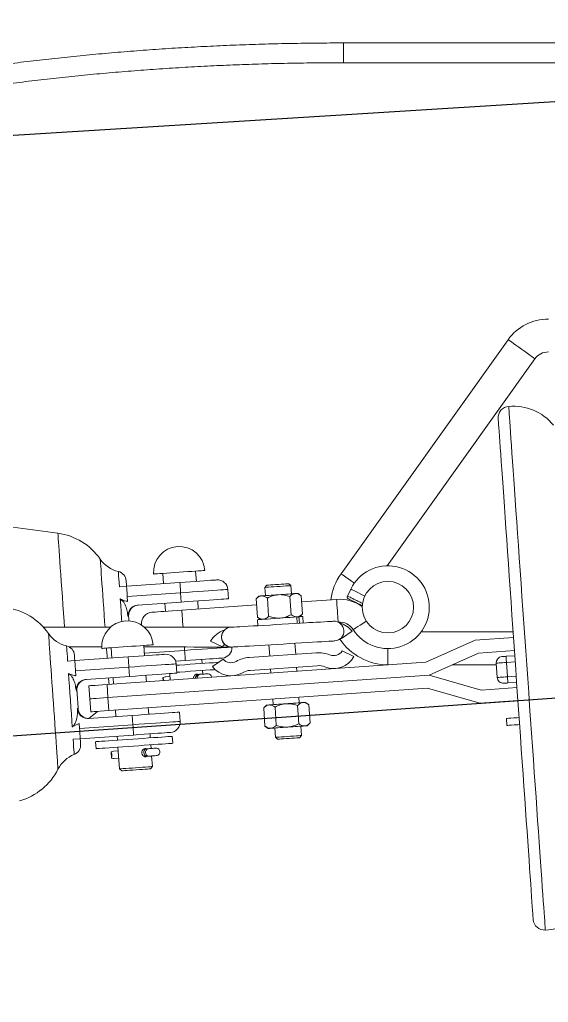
# Model space of a CAD drawing. Header units: millimetres. Extents: x 1587714 to 3094800, y -694377 to -413614.
# Drawn here: x 2255640.7 to 2255897.7, y -549895.6 to -549418.2 of the extents above; entities that cross this region are included whole.
import ezdxf

# ---------------------------------------------------------------- set-up
doc = ezdxf.new("R2010")
doc.units = ezdxf.units.MM

# ---------------------------------------------------------------- blocks, each defined once
blk = doc.blocks.new('poste RT1 vista lateral')
at = {"color": 7, "linetype": 'Continuous', "lineweight": 15}
for p, q in [((-22.8425, 9316.1175), (-589.5098, 9316.1175)), ((-589.5098, 9306.5169), (-42.9239, 9306.5169)), ((-509.5249, 9171.9563), (-590.779, 9058.2821)), ((-568.3856, 9062.0959), (-496.5083, 9162.6523)), ((-728.4182, 9077.9192), (-755.2312, 9081.5356)), ((-677.43, 9058.4309), (-677.0812, 9053.4432)), ((-661.1202, 9054.5599), (-661.469, 9059.5477)), ((-695.0374, 9052.1882), (-698.5201, 9051.944)), ((-695.0374, 9052.1882), (-669.1007, 9054.0011)), ((-626.8716, 9052.6707), (-627.7994, 9051.6036)), ((-627.7994, 9051.6036), (-627.5204, 9047.6134)), ((-615.1303, 9052.4895), (-616.1976, 9053.4174)), ((-614.8513, 9048.4993), (-615.1303, 9052.4895)), ((-668.7519, 9049.0134), (-694.6886, 9047.2004)), ((-694.6886, 9047.2004), (-694.5234, 9044.8391)), ((-668.7519, 9049.0134), (-668.4363, 9044.4996)), ((-645.4923, 9046.1047), (-645.8079, 9050.6184)), ((-630.6876, 9047.3912), (-632.069, 9046.0217)), ((-614.9948, 9038.3551), (-615.6114, 9047.1728)), ((-610.1255, 9047.5562), (-611.684, 9048.7206)), ((-609.5089, 9038.7385), (-610.1255, 9047.5562)), ((-586.0679, 9050.8072), (-587.7111, 9047.436)), ((-689.5397, 9043.0243), (-668.4363, 9044.4996)), ((-676.4168, 9043.9417), (-676.1413, 9040.0012)), ((-631.8645, 9043.0977), (-668.1607, 9040.56)), ((-660.1802, 9041.1179), (-660.4558, 9045.0585)), ((-631.4524, 9037.204), (-632.069, 9046.0217)), ((-625.9665, 9037.5874), (-626.5831, 9046.4051)), ((-592.9444, 9045.8195), (-609.921, 9044.6322)), ((-694.0241, 9037.699), (-694.299, 9037.3738)), ((-612.3157, 9037.2689), (-611.2447, 9037.3442)), ((-612.3157, 9037.2689), (-612.0963, 9034.1313)), ((-611.2447, 9037.3442), (-611.0244, 9034.1942)), ((-610.8903, 9037.369), (-609.5089, 9038.7385)), ((-609.1611, 9034.3068), (-609.3826, 9037.4749)), ((-631.4524, 9037.204), (-629.8938, 9036.0405)), ((-631.4015, 9035.9347), (-631.1966, 9033.005)), ((-604.3304, 9034.5891), (-604.3342, 9034.6444)), ((-590.6246, 9026.7422), (-585.385, 9030.2756)), ((-507.1288, 9030), (-551.8752, 9030)), ((-686.2773, 9018.4233), (-686.6261, 9023.412)), ((-654.1637, 9025.4662), (-648.4833, 9022.6958)), ((-625.8485, 9023.7038), (-625.4699, 9018.2908)), ((-612.8008, 9019.1767), (-613.1697, 9024.4515)), ((-590.8086, 9026.9434), (-590.6246, 9026.7422)), ((-525.5326, 9025.9802), (-549.5718, 9015.2771)), ((-506.9387, 9027.281), (-525.5326, 9025.9802)), ((-702.5871, 9022.2952), (-702.2384, 9017.3075)), ((-643.8513, 9022.6367), (-643.8517, 9022.6424)), ((-602.8929, 9019.8691), (-635.3779, 9017.5974)), ((-584.5256, 9017.9856), (-590.206, 9020.756)), ((-548.012, 9009.021), (-523.9727, 9019.7241)), ((-523.9727, 9019.7241), (-506.4958, 9020.9458)), ((-510.5805, 9018.1544), (-506.3214, 9018.4519)), ((-720.1945, 9016.0525), (-723.6772, 9015.8083)), ((-720.1945, 9016.0525), (-694.2578, 9017.8654)), ((-549.5718, 9015.2771), (-704.5353, 9004.4415)), ((-666.4465, 9016.0449), (-671.2086, 9015.712)), ((-670.6495, 9009.969), (-670.9651, 9014.4827)), ((-658.3299, 9014.6573), (-658.466, 9016.6028)), ((-648.0647, 9016.7105), (-653.3043, 9013.1762)), ((-634.9385, 9011.3127), (-602.4534, 9013.5844)), ((-568, 9014.0002), (-567.8416, 9014.0002)), ((-536.8292, 9014.0002), (-515.3022, 9014.0002)), ((-515.3591, 9014.8127), (-514.8708, 9007.8299)), ((-510.3713, 9015.1618), (-509.883, 9008.1789)), ((-693.909, 9012.8777), (-719.8457, 9011.0638)), ((-719.8457, 9011.0638), (-719.6806, 9008.7035)), ((-704.0935, 8998.1072), (-548.012, 9009.021)), ((-704.0924, 8998.1072), (-548.012, 9009.021)), ((-693.909, 9012.8777), (-693.5934, 9008.364)), ((-685.3932, 9005.7805), (-685.6129, 9008.9219)), ((-674.0246, 9009.7325), (-673.8049, 9006.5901)), ((-660.4084, 9009.3195), (-661.5347, 9009.2404)), ((-660.4084, 9009.3195), (-660.4532, 9009.31)), ((-659.9407, 9009.352), (-660.4084, 9009.3195)), ((-657.9686, 9009.4903), (-658.0925, 9011.2612)), ((-625.0305, 9012.006), (-624.8909, 9010.011)), ((-612.2219, 9010.8969), (-612.3614, 9012.892)), ((-548.012, 9009.021), (-522.7171, 9001.7684)), ((-714.6969, 9006.8886), (-693.5934, 9008.364)), ((-704.0924, 8998.1072), (-704.5353, 9004.4415)), ((-701.574, 9007.8061), (-701.3542, 9004.6637)), ((-677.3584, 9007.7965), (-677.2572, 9006.3488)), ((-673.9296, 9008.3735), (-676.16, 9008.2181)), ((-505.4145, 9005.4839), (-509.6737, 9005.1863)), ((-719.1814, 9001.5624), (-719.4562, 9001.2381)), ((-713.325, 9003.8264), (-712.8821, 8997.4921)), ((-548.6859, 9002.6085), (-703.6505, 8991.7719)), ((-523.3911, 8995.3549), (-548.6859, 9002.6085)), ((-522.7171, 9001.7684), (-505.2401, 9002.99)), ((-712.8821, 8997.4921), (-712.4391, 8991.1578)), ((-703.6505, 8991.7719), (-704.0935, 8998.1072)), ((-626.9842, 8994.4308), (-628.3656, 8993.0604)), ((-624.005, 8997.3414), (-623.817, 8994.652)), ((-611.1479, 8995.538), (-611.336, 8998.2274)), ((-606.4221, 8994.5948), (-607.9806, 8995.7592)), ((-606.4221, 8994.5948), (-605.8055, 8985.7771)), ((-504.7972, 8996.6557), (-523.3911, 8995.3549)), ((-700.4683, 8991.9951), (-700.2486, 8988.8527)), ((-684.2875, 8989.9685), (-684.5073, 8993.1109)), ((-669.0085, 8986.501), (-669.3241, 8991.0147)), ((-628.3656, 8993.0604), (-627.749, 8984.2427)), ((-622.8797, 8993.4447), (-622.2631, 8984.627)), ((-611.908, 8994.2114), (-611.2913, 8985.3938)), ((-717.8891, 8983.083), (-718.0542, 8985.4443)), ((-717.8891, 8983.083), (-691.9525, 8984.8969)), ((-713.3716, 8987.9353), (-692.2681, 8989.4106)), ((-691.9525, 8984.8969), (-692.2681, 8989.4106)), ((-607.1868, 8984.4077), (-605.8055, 8985.7771)), ((-510.3791, 8987.9448), (-510.1417, 8984.5498)), ((-683.4871, 8978.5216), (-683.6231, 8980.4671)), ((-627.749, 8984.2427), (-626.1904, 8983.0792)), ((-623.0231, 8983.3004), (-622.7072, 8978.781)), ((-610.0381, 8979.6669), (-610.3541, 8984.1864)), ((-721.023, 8977.8521), (-717.5403, 8978.0953)), ((-691.6037, 8979.9092), (-717.5403, 8978.0953)), ((-710.0784, 8976.6619), (-709.8411, 8973.2668)), ((-699.5842, 8979.3513), (-699.4481, 8977.4048)), ((-672.6193, 8975.8694), (-672.8567, 8979.2645)), ((-622.7072, 8978.781), (-621.6398, 8977.8531)), ((-610.9659, 8978.5998), (-610.0381, 8979.6669)), ((-702.5155, 8971.6609), (-702.3086, 8968.7006)), ((-699.0868, 8972.2378), (-701.3172, 8972.0824)), ((-699.2107, 8974.0098), (-698.4715, 8963.4392)), ((-685.5655, 8973.1839), (-686.6919, 8973.1047)), ((-685.5655, 8973.1839), (-685.6103, 8973.1743)), ((-685.0978, 8973.2163), (-685.5655, 8973.1839)), ((-683.1258, 8973.3546), (-683.2496, 8975.1256)), ((-701.0632, 8968.4508), (-698.8328, 8968.6062)), ((-686.4407, 8969.4731), (-685.3115, 8969.5513)), ((-685.3572, 8969.5542), (-685.3115, 8969.5513)), ((-685.3115, 8969.5513), (-684.8438, 8969.5847)), ((-682.5105, 8964.555), (-682.8718, 8969.722)), ((-698.4715, 8963.4392), (-697.4042, 8962.5113)), ((-683.4383, 8963.4879), (-682.5105, 8964.555))]:
    blk.add_line(p, q, dxfattribs=at)
at = {"color": 8, "linetype": 'Continuous', "lineweight": 15}
for p, q in [((-589.5098, 9306.5169), (-589.5098, 9316.1175)), ((-686.3641, 9019.664), (-666.7953, 9021.0326)), ((-666.7953, 9021.0326), (-666.9096, 9022.6681)), ((-568, 9021.9996), (-568, 9014.0002)), ((-506.1121, 9015.4593), (-510.3713, 9015.1618)), ((-660.4532, 9009.31), (-661.5444, 9009.2337)), ((-673.9292, 9008.3678), (-676.2485, 9008.2057)), ((-509.883, 9008.1789), (-505.6238, 9008.4765)), ((-699.0864, 8972.2321), (-701.4057, 8972.07)), ((-685.6103, 8973.1743), (-686.7016, 8973.098)), ((-698.8332, 8968.612), (-701.1525, 8968.4498)), ((-685.3572, 8969.5542), (-686.4538, 8969.4779))]:
    blk.add_line(p, q, dxfattribs=at)
at = {"color": 8, "linetype": 'Continuous', "lineweight": 15, "flags": 128}
for points in [[(-503.0166, 9167.3043), (-504.4157, 9168.3047), (-505.7493, 9169.2574), (-506.9552, 9170.1195), (-507.9769, 9170.85), (-508.7667, 9171.4146), (-509.2876, 9171.7865), (-509.5153, 9171.9496), (-509.5249, 9171.9563)], [(-496.5083, 9162.6523), (-496.5178, 9162.6589), (-496.7455, 9162.822), (-497.2664, 9163.1939), (-498.0562, 9163.7585), (-499.0779, 9164.489), (-500.2838, 9165.3512), (-501.6175, 9166.3039), (-503.0166, 9167.3043)], [(-728.4182, 9077.9192), (-728.4056, 9077.74), (-728.3683, 9077.2059), (-728.3063, 9076.3209), (-728.2203, 9075.0897), (-728.1108, 9073.5238), (-727.9786, 9071.6345), (-727.825, 9069.4354), (-727.6507, 9066.9444), (-727.4575, 9064.1797), (-727.2465, 9061.1632), (-727.0194, 9057.9169), (-726.7781, 9054.4655), (-726.5243, 9050.8358), (-726.2599, 9047.0545), (-725.987, 9043.1521), (-725.7076, 9039.1572), (-725.424, 9035.1002), (-725.2312, 9032.3451)], [(-707.823, 9065.3508), (-707.8199, 9065.3069), (-707.7955, 9064.9579), (-707.747, 9064.2636), (-707.6748, 9063.2317), (-707.5797, 9061.8727), (-707.4628, 9060.2009), (-707.3253, 9058.2345), (-707.1686, 9055.9933), (-706.9945, 9053.5023), (-706.8046, 9050.7872), (-706.6011, 9047.8776), (-706.3861, 9044.8039), (-706.162, 9041.5976), (-705.931, 9038.2941), (-705.6956, 9034.9286), (-705.5132, 9032.3184)], [(-698.5201, 9051.944), (-698.6619, 9053.9725), (-698.7833, 9055.7082), (-698.8825, 9057.1263), (-698.958, 9058.2078), (-699.0091, 9058.9373), (-699.0347, 9059.3045), (-699.038, 9059.3512)], [(-584.2707, 9053.6301), (-585.6698, 9054.6305), (-587.0035, 9055.5832), (-588.2094, 9056.4454), (-589.2311, 9057.1759), (-590.0209, 9057.7404), (-590.5418, 9058.1133), (-590.7695, 9058.2755), (-590.779, 9058.2821)], [(-645.8079, 9050.6184), (-645.8532, 9050.6146), (-646.2144, 9050.5898), (-646.9309, 9050.5393), (-647.9916, 9050.4658), (-649.3797, 9050.3685), (-651.0733, 9050.2503), (-653.0456, 9050.112), (-655.2658, 9049.9566), (-657.6986, 9049.7868), (-660.3057, 9049.6047), (-663.046, 9049.413), (-665.8763, 9049.2146), (-668.7519, 9049.0134)], [(-579.2363, 9047.477), (-579.7878, 9047.7459), (-581.079, 9048.3754), (-582.3702, 9049.0048), (-583.5735, 9049.5913), (-584.6067, 9050.0948), (-585.3996, 9050.4811), (-585.8979, 9050.7243), (-586.0679, 9050.8072)], [(-697.3388, 9035.0516), (-697.4305, 9036.3629), (-697.6641, 9039.7036), (-697.8899, 9042.9318), (-698.104, 9045.994)], [(-668.1607, 9040.56), (-668.1476, 9040.3712), (-668.1089, 9039.818), (-668.0474, 9038.9378), (-667.9672, 9037.7915), (-667.8738, 9036.4563), (-667.7736, 9035.023), (-667.6734, 9033.5906), (-667.581, 9032.2688)], [(-578.5036, 9035.2232), (-579.0192, 9034.8904), (-580.2262, 9034.1122), (-581.4332, 9033.3331), (-582.558, 9032.6073), (-583.5239, 9031.9846), (-584.265, 9031.5058), (-584.7309, 9031.2054), (-584.8898, 9031.1034)], [(-732.9802, 9029.2151), (-732.9771, 9029.1712), (-732.9526, 9028.8222), (-732.9041, 9028.1279), (-732.832, 9027.096), (-732.7369, 9025.737), (-732.6201, 9024.0653), (-732.4825, 9022.0978), (-732.3258, 9019.8576), (-732.1516, 9017.3666), (-731.9618, 9014.6515), (-731.7583, 9011.7419), (-731.5434, 9008.6682), (-731.3191, 9005.4619), (-731.0881, 9002.1584), (-730.8528, 8998.7919), (-730.6155, 8995.3997), (-730.3788, 8992.0151), (-730.1454, 8988.6763), (-729.9175, 8985.4167), (-729.6976, 8982.2724), (-729.4881, 8979.2769), (-729.2911, 8976.4607), (-729.109, 8973.8543), (-728.9433, 8971.4854), (-728.7959, 8969.3787), (-728.6686, 8967.5572), (-728.5625, 8966.0399), (-728.4787, 8964.8421), (-728.4183, 8963.9781), (-728.3818, 8963.4554), (-728.3695, 8963.2809)], [(-723.6772, 9015.8083), (-723.8191, 9017.8368), (-723.9404, 9019.5725), (-724.0396, 9020.9906), (-724.1152, 9022.0721), (-724.1662, 9022.8016), (-724.192, 9023.1688), (-724.1952, 9023.2146)], [(-704.8014, 9022.1407), (-704.7603, 9021.5523), (-704.5404, 9018.409), (-704.4526, 9017.153)], [(-666.7953, 9021.0326), (-663.9196, 9021.2338), (-661.0894, 9021.4312), (-658.349, 9021.6229), (-655.7419, 9021.806), (-653.3092, 9021.9758), (-651.0891, 9022.1312), (-649.1166, 9022.2685), (-647.423, 9022.3877), (-646.0349, 9022.4841), (-644.9743, 9022.5585), (-644.2577, 9022.609), (-643.8966, 9022.6338), (-643.8513, 9022.6367)], [(-670.9651, 9014.4827), (-671.0104, 9014.4789), (-671.3715, 9014.4541), (-672.0881, 9014.4036), (-673.1487, 9014.3292), (-674.5368, 9014.2329), (-676.2304, 9014.1137), (-678.2029, 9013.9763), (-680.423, 9013.8209), (-682.8557, 9013.6511), (-685.4628, 9013.469), (-688.2031, 9013.2773), (-691.0334, 9013.0789), (-693.909, 9012.8777)], [(-655.3329, 9009.6686), (-655.4042, 9009.6638), (-655.7839, 9009.6371), (-656.4299, 9009.5913), (-657.2326, 9009.536), (-658.0558, 9009.4779), (-658.7598, 9009.4292), (-659.2253, 9009.3958), (-659.374, 9009.3863)], [(-703.7882, 9007.6516), (-703.7861, 9007.621), (-703.6388, 9005.5144), (-703.5685, 9004.5092)], [(-691.9525, 8984.8969), (-689.0768, 8985.0981), (-686.2465, 8985.2955), (-683.5062, 8985.4872), (-680.8991, 8985.6703), (-678.4663, 8985.8401), (-676.2462, 8985.9955), (-674.2738, 8986.1329), (-672.5802, 8986.2511), (-671.1921, 8986.3484), (-670.1314, 8986.4228), (-669.4149, 8986.4733), (-669.0537, 8986.4981), (-669.0085, 8986.501)], [(-720.5052, 8970.4459), (-720.5084, 8970.4916), (-720.534, 8970.8588), (-720.585, 8971.5884), (-720.6606, 8972.6698), (-720.7598, 8974.088), (-720.8812, 8975.8236), (-721.023, 8977.8521)], [(-680.4901, 8973.5329), (-680.5614, 8973.5281), (-680.9411, 8973.5014), (-681.5871, 8973.4557), (-682.3898, 8973.3994), (-683.213, 8973.3422), (-683.917, 8973.2926), (-684.3824, 8973.2602), (-684.5311, 8973.2497)], [(-680.2369, 8969.9128), (-680.3082, 8969.907), (-680.688, 8969.8813), (-681.334, 8969.8355), (-682.1366, 8969.7793), (-682.9598, 8969.722), (-683.6638, 8969.6724), (-684.1293, 8969.64), (-684.278, 8969.6295)]]:
    blk.add_lwpolyline(points, dxfattribs=at)
at = {"color": 5, "linetype": 'Continuous', "lineweight": 15, "flags": 128}
for points in [[(-509.2747, 9139.5533), (-509.2716, 9139.5085), (-509.2468, 9139.1547), (-509.1973, 9138.4461), (-509.1232, 9137.3875), (-509.0248, 9135.9789), (-508.9022, 9134.227), (-508.7559, 9132.1347), (-508.5863, 9129.7095), (-508.3938, 9126.9562), (-508.1789, 9123.8835), (-507.9424, 9120.5008), (-507.6847, 9116.8158), (-507.4067, 9112.8399), (-507.1091, 9108.5837), (-506.7927, 9104.0595), (-506.4585, 9099.2796), (-506.1073, 9094.2576), (-505.7402, 9089.0076), (-505.3581, 9083.544), (-504.9621, 9077.8811), (-504.5534, 9072.036), (-504.1331, 9066.025), (-503.7023, 9059.8643), (-503.2622, 9053.57), (-502.814, 9047.1623), (-502.3591, 9040.6563), (-501.8988, 9034.0722), (-501.4341, 9027.4279), (-500.9665, 9020.7407), (-500.4973, 9014.0307), (-500.0278, 9007.3159), (-499.5592, 9000.6154), (-499.0929, 8993.9473), (-498.6302, 8987.3307), (-498.1724, 8980.7837), (-497.7207, 8974.3245), (-497.2765, 8967.9711), (-496.8409, 8961.7417), (-496.4151, 8955.6534), (-496.0005, 8949.7235), (-495.598, 8943.9671), (-495.2089, 8938.4024), (-494.8341, 8933.0437), (-494.4748, 8927.9053), (-494.132, 8923.0025), (-493.8066, 8918.3495), (-493.4995, 8913.9578), (-493.2116, 8909.8399), (-492.9436, 8906.009), (-492.6965, 8902.4737), (-492.4707, 8899.2445), (-492.2669, 8896.3311), (-492.0857, 8893.7399), (-491.9277, 8891.4807), (-491.7933, 8889.5581), (-491.6828, 8887.9769), (-491.5965, 8886.7428), (-491.5346, 8885.8597), (-491.4975, 8885.3285), (-491.4851, 8885.1511)], [(-514.379, 9133.6825), (-514.3666, 9133.5042), (-514.3291, 9132.9691), (-514.2669, 9132.0794), (-514.1801, 9130.8367), (-514.0688, 9129.246), (-513.9335, 9127.311), (-513.7746, 9125.0384), (-513.5924, 9122.4329), (-513.3876, 9119.5042), (-513.1608, 9116.2598), (-512.9125, 9112.7102), (-512.6436, 9108.8641), (-512.3548, 9104.7347), (-512.047, 9100.3325), (-511.721, 9095.6709), (-511.3779, 9090.7643), (-511.0186, 9085.6268), (-510.6442, 9080.2729), (-510.2559, 9074.7187), (-509.8546, 9068.9805), (-509.4417, 9063.0744), (-509.0182, 9057.0195), (-508.5856, 9050.832), (-508.1449, 9044.5302), (-507.6976, 9038.1329), (-507.2449, 9031.6594), (-506.7881, 9025.1276), (-506.3287, 9018.5578), (-505.868, 9011.9679), (-505.4071, 9005.379), (-504.9477, 8998.8081), (-504.491, 8992.2774), (-504.0383, 8985.8029), (-503.591, 8979.4056), (-503.1503, 8973.1047), (-502.7177, 8966.9173), (-502.2942, 8960.8614), (-501.8812, 8954.9563), (-501.48, 8949.218), (-501.0916, 8943.6638), (-500.7172, 8938.3099), (-500.358, 8933.1715), (-500.0148, 8928.2649), (-499.6889, 8923.6042), (-499.3811, 8919.2021), (-499.0923, 8915.0717), (-498.8234, 8911.2265), (-498.5751, 8907.676), (-498.3483, 8904.4316), (-498.1435, 8901.5028), (-497.9613, 8898.8984), (-497.8024, 8896.6248), (-497.6671, 8894.6898), (-497.5558, 8893.0991), (-497.4689, 8891.8574), (-497.4067, 8890.9667), (-497.3693, 8890.4326), (-497.3568, 8890.2533)]]:
    blk.add_lwpolyline(points, dxfattribs=at)
at = {"color": 7, "linetype": 'Continuous', "lineweight": 15, "flags": 128}
for points in [[(-661.5881, 9059.5391), (-663.337, 9059.417), (-665.2618, 9059.2825), (-667.307, 9059.1395), (-669.4138, 9058.9917), (-671.5217, 9058.8448), (-673.57, 9058.7008), (-675.4997, 9058.5663), (-677.2553, 9058.4433), (-678.7864, 9058.3365), (-680.0489, 9058.2478), (-681.0065, 9058.181), (-681.6316, 9058.1372), (-681.9062, 9058.1181), (-681.919, 9058.1172)], [(-656.9799, 9059.8614), (-656.9897, 9059.8605), (-657.2524, 9059.8423), (-657.8659, 9059.7994), (-658.8126, 9059.7327), (-660.0654, 9059.6459), (-661.5881, 9059.5391)], [(-695.2227, 9054.8394), (-695.2109, 9054.6696), (-695.1756, 9054.1661), (-695.1175, 9053.3335), (-695.0374, 9052.1882)], [(-694.6886, 9047.2004), (-694.7566, 9048.1732), (-694.8221, 9049.1087), (-694.8823, 9049.9709), (-694.9352, 9050.7271), (-694.9786, 9051.347), (-695.0108, 9051.8086), (-695.0306, 9052.0918), (-695.0374, 9052.1882)], [(-669.1007, 9054.0011), (-666.5453, 9054.1804), (-664.0419, 9054.3549), (-661.6414, 9054.5228), (-659.3929, 9054.6801), (-657.3419, 9054.8241), (-655.5303, 9054.95), (-653.995, 9055.0578), (-652.7672, 9055.1436), (-651.8719, 9055.2065), (-651.3273, 9055.2447), (-651.1446, 9055.2571)], [(-669.1007, 9054.0011), (-669.094, 9053.9057), (-669.0741, 9053.6215), (-669.0419, 9053.1609), (-668.9985, 9052.541), (-668.9457, 9051.7848), (-668.8854, 9050.9226), (-668.82, 9049.9871), (-668.7519, 9049.0134)], [(-615.1303, 9052.4895), (-615.2417, 9052.4819), (-615.7056, 9052.4495), (-616.5042, 9052.3932), (-617.5911, 9052.3169), (-618.9031, 9052.2254), (-620.364, 9052.1233), (-621.8889, 9052.0165), (-623.3891, 9051.9116), (-624.7775, 9051.8143), (-625.9734, 9051.7313), (-626.9073, 9051.6655), (-627.5248, 9051.6226), (-627.7902, 9051.6036), (-627.7994, 9051.6036)], [(-626.8716, 9052.6707), (-626.8638, 9052.6717), (-626.6079, 9052.6888), (-626.0062, 9052.7308), (-625.0998, 9052.7947), (-623.9505, 9052.8748), (-622.6365, 9052.9664), (-621.2474, 9053.0636), (-619.8779, 9053.16), (-618.6213, 9053.2477), (-617.5632, 9053.3211), (-616.7757, 9053.3764), (-616.3126, 9053.4089), (-616.1976, 9053.4174)], [(-629.4146, 9047.4808), (-629.9643, 9047.4427), (-630.3639, 9047.4141), (-630.6063, 9047.3969), (-630.6876, 9047.3912)], [(-621.1858, 9048.0559), (-622.426, 9047.9691), (-623.6451, 9047.8842), (-624.822, 9047.8022), (-625.9367, 9047.724), (-626.9702, 9047.6515), (-627.9046, 9047.5867), (-628.7241, 9047.5285), (-629.4146, 9047.4808)], [(-612.957, 9048.6319), (-613.6475, 9048.5833), (-614.467, 9048.526), (-615.4015, 9048.4602), (-616.4349, 9048.3887), (-617.5497, 9048.3105), (-618.7265, 9048.2285), (-619.9456, 9048.1427), (-621.1858, 9048.0559)], [(-612.957, 9048.6319), (-612.4073, 9048.6701), (-612.0078, 9048.6977), (-611.7653, 9048.7149), (-611.684, 9048.7206)], [(-668.4363, 9044.4996), (-665.5607, 9044.7009), (-662.7303, 9044.8992), (-659.9901, 9045.0909), (-657.383, 9045.2731), (-654.9501, 9045.4428), (-652.73, 9045.5983), (-650.7577, 9045.7366), (-649.0641, 9045.8548), (-647.6759, 9045.9521), (-646.6153, 9046.0255), (-645.8987, 9046.0761), (-645.5376, 9046.1009), (-645.4923, 9046.1047)], [(-592.9444, 9045.8195), (-592.9312, 9045.6307), (-592.8925, 9045.0776), (-592.831, 9044.1973), (-592.7508, 9043.051), (-592.6574, 9041.7159), (-592.5572, 9040.2825), (-592.457, 9038.8501), (-592.3637, 9037.5149), (-592.2835, 9036.3677), (-592.222, 9035.4884), (-592.1833, 9034.9352), (-592.1704, 9034.7493)], [(-592.9444, 9045.8195), (-592.9312, 9045.6307), (-592.8925, 9045.0776), (-592.831, 9044.1973), (-592.7508, 9043.051), (-592.6574, 9041.7159), (-592.5572, 9040.2825), (-592.457, 9038.8501), (-592.3637, 9037.5149), (-592.2835, 9036.3677), (-592.222, 9035.4884), (-592.1833, 9034.9352), (-592.1704, 9034.7493)], [(-580.4747, 9042.7964), (-580.482, 9042.7992), (-581.4614, 9043.277), (-582.5784, 9043.8216), (-583.7424, 9044.389), (-584.8594, 9044.9336), (-585.8388, 9045.4104), (-586.6011, 9045.7823), (-587.0847, 9046.0179), (-587.2504, 9046.0989), (-587.2504, 9046.0989)], [(-694.0241, 9037.699), (-693.9464, 9036.587), (-693.8681, 9035.4664), (-693.8586, 9035.331)], [(-668.1607, 9040.56), (-670.4313, 9040.4007), (-672.646, 9040.2462), (-674.7502, 9040.0984), (-676.6922, 9039.963), (-678.4241, 9039.8419), (-679.9033, 9039.7389), (-681.0933, 9039.655), (-681.9649, 9039.5939), (-682.4966, 9039.5567), (-682.6753, 9039.5443)], [(-631.4015, 9035.9347), (-631.3866, 9035.9356), (-631.106, 9035.9557), (-630.4784, 9035.9995), (-629.5244, 9036.0663), (-628.2746, 9036.1531), (-626.7697, 9036.2589), (-625.0582, 9036.3781), (-623.1957, 9036.5088), (-621.2424, 9036.6452), (-619.2616, 9036.7835), (-617.3174, 9036.9198), (-615.4727, 9037.0486), (-613.7873, 9037.1668), (-612.3157, 9037.2689)], [(-594.4413, 9035.1727), (-594.6233, 9035.1613), (-595.1665, 9035.1298), (-596.0631, 9035.0764), (-597.2999, 9035.0039), (-598.859, 9034.9123), (-600.7176, 9034.8027), (-602.8486, 9034.6768), (-605.221, 9034.5366), (-607.8, 9034.385), (-610.5482, 9034.2228), (-613.4254, 9034.0531), (-616.3897, 9033.8786), (-619.3979, 9033.7012), (-622.4061, 9033.5238), (-625.3704, 9033.3483), (-628.2477, 9033.1786), (-630.9959, 9033.0164), (-633.575, 9032.8648), (-635.9473, 9032.7246), (-638.0783, 9032.5997), (-639.9369, 9032.49), (-641.4959, 9032.3975), (-642.7328, 9032.325), (-643.6294, 9032.2716), (-644.1726, 9032.2402), (-644.3546, 9032.2287)], [(-604.3342, 9034.6444), (-604.3785, 9034.6415), (-604.7313, 9034.6167), (-605.4289, 9034.5681), (-606.4559, 9034.4965), (-607.7892, 9034.4031), (-609.3991, 9034.2906), (-609.4152, 9034.2896)], [(-702.7754, 9032.3155), (-708.8137, 9032.3231), (-715.637, 9032.3327), (-722.7746, 9032.3412), (-730.2211, 9032.3517), (-735.5027, 9032.3584)], [(-644.2103, 9032.2373), (-644.249, 9032.2373), (-644.799, 9032.2382), (-645.7151, 9032.2392), (-646.9967, 9032.2411), (-648.6429, 9032.244), (-650.6524, 9032.2459), (-653.0238, 9032.2497), (-655.7554, 9032.2526), (-658.8451, 9032.2573), (-662.2907, 9032.2611), (-666.0896, 9032.2669), (-670.2391, 9032.2716), (-674.7361, 9032.2783), (-679.5773, 9032.284), (-684.7592, 9032.2917), (-686.4129, 9032.2936)], [(-686.7453, 9023.4034), (-688.4942, 9023.2813), (-690.419, 9023.1459), (-692.4642, 9023.0038), (-694.571, 9022.856), (-696.6789, 9022.7082), (-698.7271, 9022.5651), (-700.6568, 9022.4307), (-702.4125, 9022.3076), (-703.9436, 9022.2008), (-705.2061, 9022.1121), (-706.1636, 9022.0454), (-706.7888, 9022.0015), (-707.0634, 9021.9824), (-707.0762, 9021.9815)], [(-682.1371, 9023.7257), (-682.1468, 9023.7248), (-682.4095, 9023.7067), (-683.023, 9023.6638), (-683.9698, 9023.597), (-685.2226, 9023.5102), (-686.7453, 9023.4034)], [(-648.4833, 9022.6958), (-647.9559, 9023.3757), (-647.3504, 9023.9317)], [(-643.7895, 9022.6462), (-643.6075, 9022.6567), (-643.0643, 9022.6882), (-642.1677, 9022.7416), (-640.9308, 9022.814), (-639.3717, 9022.9065), (-637.5132, 9023.0162), (-635.3822, 9023.1411), (-633.0098, 9023.2813), (-630.4308, 9023.4339), (-627.6826, 9023.5951), (-624.8053, 9023.7648), (-621.841, 9023.9403), (-618.8328, 9024.1177), (-615.8246, 9024.2951), (-612.8603, 9024.4696), (-609.9831, 9024.6394), (-607.2349, 9024.8015), (-604.6559, 9024.9531), (-602.2835, 9025.0933), (-600.1525, 9025.2192), (-598.2939, 9025.3289), (-596.7348, 9025.4204), (-595.498, 9025.4939), (-594.6014, 9025.5463), (-594.0581, 9025.5787), (-593.8762, 9025.5892)], [(-722.9697, 9022.7416), (-722.7873, 9022.7416), (-715.6498, 9022.732), (-708.8264, 9022.7234), (-707.1059, 9022.7206)], [(-720.3799, 9018.7037), (-720.3681, 9018.5339), (-720.3328, 9018.0304), (-720.2746, 9017.1978), (-720.1945, 9016.0525)], [(-694.2578, 9017.8654), (-691.7024, 9018.0447), (-689.199, 9018.2192), (-686.7986, 9018.3871), (-684.55, 9018.5444), (-682.499, 9018.6884), (-680.6875, 9018.8143), (-679.1522, 9018.9221), (-677.9243, 9019.0079), (-677.0291, 9019.0709), (-676.4845, 9019.109), (-676.3017, 9019.1214)], [(-686.5759, 9022.6939), (-684.7719, 9022.691), (-679.59, 9022.6843), (-674.7488, 9022.6777), (-670.2518, 9022.6719), (-666.1023, 9022.6662), (-662.3034, 9022.6614), (-658.8578, 9022.6567), (-655.7681, 9022.6529), (-653.0365, 9022.649), (-650.6651, 9022.6462), (-648.6556, 9022.6433), (-647.0094, 9022.6414), (-645.7278, 9022.6395), (-644.8117, 9022.6386), (-644.2618, 9022.6376), (-644.0784, 9022.6376)], [(-666.7953, 9021.0326), (-666.7272, 9020.0598), (-666.6618, 9019.1243), (-666.6015, 9018.2612), (-666.5487, 9017.5059), (-666.5053, 9016.885), (-666.473, 9016.4244), (-666.4532, 9016.1402), (-666.4465, 9016.0449)], [(-512.5757, 9018.0151), (-512.5374, 9018.018), (-512.4238, 9018.0256), (-512.2394, 9018.038), (-511.9913, 9018.0562), (-511.689, 9018.0771), (-511.3441, 9018.101), (-510.9698, 9018.1277), (-510.5805, 9018.1544)], [(-510.5805, 9018.1544), (-510.5765, 9018.0972), (-510.5646, 9017.9265), (-510.5453, 9017.6499), (-510.5193, 9017.278), (-510.4875, 9016.824), (-510.4514, 9016.3071), (-510.4121, 9015.7454), (-510.3713, 9015.1618)], [(-719.8457, 9011.0638), (-719.9138, 9012.0375), (-719.9792, 9012.9731), (-720.0395, 9013.8352), (-720.0923, 9014.5915), (-720.1357, 9015.2113), (-720.1679, 9015.672), (-720.1878, 9015.9562), (-720.1945, 9016.0525)], [(-694.2578, 9017.8654), (-694.2512, 9017.7701), (-694.2313, 9017.4859), (-694.1991, 9017.0252), (-694.1557, 9016.4044), (-694.1028, 9015.6491), (-694.0426, 9014.787), (-693.9771, 9013.8514), (-693.909, 9012.8777)], [(-650.2742, 9015.2199), (-651.1454, 9015.1589), (-652.7944, 9015.0445), (-654.7065, 9014.91), (-656.8444, 9014.7612), (-659.1666, 9014.5981), (-661.6279, 9014.4265), (-664.1803, 9014.2481), (-666.7741, 9014.0669), (-669.3589, 9013.8857), (-670.9158, 9013.777)], [(-648.4904, 9017.3008), (-648.6731, 9017.2875), (-649.2177, 9017.2493), (-650.113, 9017.1874), (-651.3408, 9017.1015), (-652.8761, 9016.9938), (-654.6877, 9016.8669), (-656.7387, 9016.7239), (-658.9872, 9016.5665), (-661.3877, 9016.3987), (-663.8911, 9016.2232), (-666.4465, 9016.0449)], [(-510.3713, 9015.1618), (-511.3444, 9015.094), (-512.28, 9015.0282), (-513.1424, 9014.9682), (-513.8982, 9014.9148), (-514.5185, 9014.8718), (-514.9794, 9014.8394), (-515.2633, 9014.8194), (-515.3591, 9014.8127)], [(-721.4391, 8983.8021), (-721.6533, 8986.8643), (-721.8789, 8990.0925), (-722.1126, 8993.4332), (-722.3502, 8996.8302), (-722.5876, 9000.2272), (-722.8213, 9003.5679), (-723.047, 9006.7961), (-723.2612, 9009.8584)], [(-693.5934, 9008.364), (-690.7178, 9008.5652), (-687.8875, 9008.7636), (-685.1472, 9008.9552), (-682.5401, 9009.1374), (-680.1073, 9009.3071), (-677.8872, 9009.4626), (-675.9148, 9009.6009), (-674.2212, 9009.7191), (-672.8331, 9009.8164), (-671.7724, 9009.8898), (-671.0558, 9009.9404), (-670.6948, 9009.9652), (-670.6495, 9009.969)], [(-651.9607, 9011.6904), (-652.557, 9011.6484), (-654.4691, 9011.5149), (-656.607, 9011.3652), (-658.9292, 9011.2031), (-661.3904, 9011.0314), (-663.9428, 9010.8521), (-666.5367, 9010.6709), (-669.1215, 9010.4907), (-670.6784, 9010.3819)], [(-655.3916, 9009.6705), (-655.541, 9009.66), (-655.9663, 9009.6295), (-656.603, 9009.5856), (-657.3539, 9009.5332), (-658.1048, 9009.4807), (-658.7413, 9009.4359), (-659.1667, 9009.4063), (-659.3161, 9009.3958)], [(-713.325, 9003.8264), (-713.325, 9003.8264), (-713.1341, 9003.8397), (-712.5646, 9003.8798), (-711.6252, 9003.9456), (-710.3302, 9004.0362), (-708.6995, 9004.1506), (-706.7579, 9004.2861), (-704.5353, 9004.4415)], [(-514.8708, 9007.8299), (-514.775, 9007.8366), (-514.4911, 9007.8566), (-514.0302, 9007.889), (-513.4099, 9007.9319), (-512.6541, 9007.9854), (-511.7918, 9008.0454), (-510.8561, 9008.1112), (-509.883, 9008.1789)], [(-509.6737, 9005.1863), (-510.063, 9005.1587), (-510.4372, 9005.1329), (-510.7822, 9005.1091), (-511.0845, 9005.0871), (-511.3326, 9005.07), (-511.517, 9005.0576), (-511.6305, 9005.049), (-511.6689, 9005.0471)], [(-509.883, 9008.1789), (-509.8421, 9007.5953), (-509.8029, 9007.0336), (-509.7668, 9006.5157), (-509.735, 9006.0627), (-509.709, 9005.6908), (-509.6897, 9005.4142), (-509.6778, 9005.2435), (-509.6737, 9005.1863)], [(-719.1814, 9001.5624), (-719.1036, 9000.4513), (-719.0252, 8999.3308), (-718.9464, 8998.2035), (-718.8675, 8997.0734), (-718.7884, 8995.9443), (-718.7096, 8994.817), (-718.6312, 8993.6965), (-718.5535, 8992.5845)], [(-712.8821, 8997.4921), (-712.6914, 8997.5054), (-712.122, 8997.5455), (-711.1828, 8997.6113), (-709.8879, 8997.7019), (-708.2574, 8997.8154), (-706.316, 8997.9517), (-704.0935, 8998.1072)], [(-617.4824, 8995.0945), (-618.7226, 8995.0078), (-619.9416, 8994.9229), (-621.1186, 8994.8409), (-622.2333, 8994.7627), (-623.2667, 8994.6902), (-624.2012, 8994.6253), (-625.0207, 8994.5681), (-625.7112, 8994.5195)], [(-609.2536, 8995.6706), (-609.9441, 8995.6219), (-610.7636, 8995.5647), (-611.6981, 8995.4989), (-612.7315, 8995.4274), (-613.8462, 8995.3492), (-615.0232, 8995.2672), (-616.2422, 8995.1813), (-617.4824, 8995.0945)], [(-607.9806, 8995.7592), (-608.0619, 8995.7535), (-608.3044, 8995.7364), (-608.7039, 8995.7087), (-609.2536, 8995.6706)], [(-713.2892, 8988.0517), (-710.9281, 8989.8036), (-709.1481, 8991.3876)], [(-703.6505, 8991.7719), (-705.873, 8991.6165), (-707.8144, 8991.4811), (-709.4449, 8991.3676), (-710.7398, 8991.277), (-711.679, 8991.2112), (-712.2484, 8991.1711), (-712.4391, 8991.1578)], [(-692.2681, 8989.4106), (-689.3924, 8989.6119), (-686.5621, 8989.8093), (-683.8218, 8990.001), (-681.2147, 8990.1831), (-678.7819, 8990.3538), (-676.5618, 8990.5093), (-674.5894, 8990.6466), (-672.8958, 8990.7649), (-671.5078, 8990.8621), (-670.447, 8990.9365), (-669.7305, 8990.9861), (-669.3694, 8991.0119), (-669.3241, 8991.0147)], [(-691.9525, 8984.8969), (-691.8844, 8983.9242), (-691.8189, 8982.9886), (-691.7587, 8982.1255), (-691.7058, 8981.3702), (-691.6624, 8980.7494), (-691.6302, 8980.2887), (-691.6104, 8980.0045), (-691.6037, 8979.9092)], [(-504.2182, 8988.3759), (-505.1427, 8988.3111), (-506.8137, 8988.1947), (-508.1918, 8988.0974), (-509.2503, 8988.024), (-509.9685, 8987.9735), (-510.3324, 8987.9487), (-510.3791, 8987.9448)], [(-503.9807, 8984.9808), (-504.9053, 8984.916), (-506.5763, 8984.7987), (-507.9544, 8984.7023), (-509.0129, 8984.6289), (-509.731, 8984.5784), (-510.095, 8984.5526), (-510.1417, 8984.5498)], [(-717.5403, 8978.0953), (-717.547, 8978.1916), (-717.5669, 8978.4749), (-717.5991, 8978.9364), (-717.6425, 8979.5563), (-717.6953, 8980.3126), (-717.7556, 8981.1747), (-717.8211, 8982.1103), (-717.8891, 8983.083)], [(-673.6475, 8981.1652), (-673.8303, 8981.1518), (-674.3749, 8981.1137), (-675.2702, 8981.0517), (-676.498, 8980.9659), (-678.0333, 8980.8581), (-679.8449, 8980.7312), (-681.8958, 8980.5882), (-684.1444, 8980.4308), (-686.5448, 8980.263), (-689.0482, 8980.0875), (-691.6037, 8979.9092)], [(-626.1904, 8983.0792), (-626.1091, 8983.0849), (-625.8666, 8983.1011), (-625.4672, 8983.1297), (-624.9174, 8983.1679)], [(-624.9174, 8983.1679), (-624.2269, 8983.2165), (-623.4074, 8983.2737), (-622.4729, 8983.3386), (-621.4395, 8983.4111), (-620.3248, 8983.4893), (-619.1479, 8983.5713), (-617.9289, 8983.6562), (-616.6887, 8983.743)], [(-608.4598, 8984.319), (-609.1503, 8984.2703), (-609.9698, 8984.2131), (-610.9043, 8984.1473), (-611.9378, 8984.0758), (-613.0525, 8983.9976), (-614.2294, 8983.9156), (-615.4484, 8983.8297), (-616.6887, 8983.743)], [(-608.4598, 8984.319), (-607.9101, 8984.3571), (-607.5106, 8984.3848), (-607.2681, 8984.4019), (-607.1868, 8984.4077)], [(-717.5403, 8978.0953), (-717.4602, 8976.949), (-717.402, 8976.1174), (-717.3667, 8975.6129), (-717.3549, 8975.4441)], [(-672.8567, 8979.2645), (-672.89, 8979.2626), (-673.2257, 8979.2387), (-673.9164, 8979.1901), (-674.9487, 8979.1186), (-676.3025, 8979.0232), (-677.9516, 8978.9078), (-679.8637, 8978.7743), (-682.0016, 8978.6255), (-684.3238, 8978.4625), (-686.785, 8978.2908), (-689.3374, 8978.1125), (-691.9312, 8977.9303), (-694.5161, 8977.7501), (-697.0416, 8977.5736), (-699.4585, 8977.4048), (-701.72, 8977.2465), (-703.7819, 8977.1025), (-705.6041, 8976.9747), (-707.1512, 8976.866), (-708.393, 8976.7792), (-709.3053, 8976.7163), (-709.8705, 8976.6762), (-710.0775, 8976.6619), (-710.0784, 8976.6619)], [(-672.6193, 8975.8694), (-672.6526, 8975.8666), (-672.9882, 8975.8437), (-673.679, 8975.795), (-674.7113, 8975.7226), (-676.0651, 8975.6281), (-677.7142, 8975.5127), (-679.6262, 8975.3792), (-681.7642, 8975.2295), (-684.0864, 8975.0674), (-686.5476, 8974.8957), (-689.1, 8974.7164), (-691.6938, 8974.5352), (-694.2786, 8974.355), (-696.8041, 8974.1786), (-699.2211, 8974.0088), (-701.4825, 8973.8505), (-703.5444, 8973.7065), (-705.3667, 8973.5796), (-706.9138, 8973.4709), (-708.1556, 8973.3841), (-709.0679, 8973.3202), (-709.633, 8973.2811), (-709.8401, 8973.2668), (-709.8411, 8973.2668)], [(-622.7072, 8978.781), (-622.698, 8978.7819), (-622.4326, 8978.8001), (-621.815, 8978.8439), (-620.8812, 8978.9088), (-619.6853, 8978.9927), (-618.2969, 8979.09), (-616.7967, 8979.1949), (-615.2718, 8979.3007), (-613.8109, 8979.4037), (-612.4989, 8979.4953), (-611.412, 8979.5706), (-610.6134, 8979.6269), (-610.1495, 8979.6593), (-610.0381, 8979.6669)], [(-610.9659, 8978.5998), (-611.0809, 8978.5922), (-611.544, 8978.5597), (-612.3314, 8978.5044), (-613.3895, 8978.43), (-614.6461, 8978.3423), (-616.0157, 8978.2469), (-617.4048, 8978.1497), (-618.7187, 8978.0581), (-619.8682, 8977.977), (-620.7745, 8977.9141), (-621.3762, 8977.8721), (-621.6321, 8977.854), (-621.6398, 8977.8531)], [(-685.2429, 8969.557), (-685.6032, 8969.3701), (-686.1201, 8969.3539), (-686.6407, 8969.5475), (-687.1148, 8969.9337), (-687.4747, 8970.4878), (-687.65, 8971.1382), (-687.6177, 8971.7925), (-687.3964, 8972.3933), (-687.0128, 8972.8911), (-686.5185, 8973.2201), (-686.0875, 8973.3269), (-686.0875, 8973.3269)], [(-698.4715, 8963.4392), (-698.4674, 8963.4392), (-698.2258, 8963.4564), (-697.6225, 8963.4984), (-696.6858, 8963.5642)], [(-695.8417, 8962.621), (-696.6854, 8962.5618), (-697.215, 8962.5247), (-697.4039, 8962.5113), (-697.4042, 8962.5113)], [(-696.6858, 8963.5642), (-695.4594, 8963.65), (-694.0007, 8963.752), (-692.3778, 8963.8655), (-690.6668, 8963.9847), (-688.9475, 8964.1049), (-687.3004, 8964.2203), (-685.8025, 8964.3252), (-684.5238, 8964.4148), (-683.5242, 8964.4845), (-682.8503, 8964.5312), (-682.5336, 8964.5541), (-682.5105, 8964.555)], [(-683.4383, 8963.4879), (-683.5998, 8963.4764), (-684.1031, 8963.4411), (-684.9231, 8963.3839), (-686.0189, 8963.3076), (-687.3354, 8963.2151), (-688.8067, 8963.1131), (-690.3589, 8963.0044), (-691.9143, 8962.8956), (-693.3948, 8962.7917), (-694.7262, 8962.6982), (-695.8417, 8962.621)]]:
    blk.add_lwpolyline(points, dxfattribs=at)
at = {"color": 7, "linetype": 'Continuous', "lineweight": 15}
blk.add_circle((-568, 9042), 12.5, dxfattribs=at)
for centre, radius, start, end in [((-490, 9158), 24, 90, 144.442812), ((-490, 9158), 8, 90, 144.442812), ((-732.4286, 9048.1881), 30, 34.89653, 82.317581), ((-669.4495, 9058.9893), 12.5, 4, 184), ((-695.5202, 9073.9324), 15, 214.89653, 256.436725), ((-568, 9042), 20.1, 212.829605, 154.013971), ((-700.2106, 9054.4902), 5, 4, 76.436725), ((-568, 9042), 28, 144.442812, 172.567445), ((-650.7958, 9050.2693), 5, 4, 94), ((-586.8122, 9046.9975), 1, 153.380049, 244.013971), ((-689.0363, 9038.0473), 5, 94, 184), ((-591.6121, 9026.7658), 19.1, 54.410854, 94), ((-757.5857, 9012.0524), 30, 34.89653, 82.317581), ((-682.2882, 9034.0082), 5.55, 94, 186.955953), ((-594.3354, 8809.6828), 228.2885, 93.779284, 94.247786), ((-694.6066, 9022.8535), 12.5, 4, 184), ((-594.1587, 9030.3807), 4.8, 3.374687, 93.374687), ((-591.6121, 9026.7658), 8, 32.829605, 94), ((-594.4056, 9023.4701), 11.3, 37.033917, 75.273447), ((-720.6773, 9037.7967), 15, 214.89653, 256.436725), ((-644.2838, 9019.9822), 11.3, 106.407211, 150.966083), ((-644.072, 9027.4374), 4.8, 93.374687, 183.374687), ((-644.072, 9027.4374), 4.8, 94.48054, 179.924132), ((-594.1587, 9030.3807), 4.8, 273.374687, 3.374687), ((-725.3677, 9018.3545), 5, 4, 76.436725), ((-644.072, 9027.4374), 4.8, 179.924132, 274.48054), ((-644.072, 9027.4374), 4.8, 183.374687, 273.374687), ((-568, 9042), 28, 213.593828, 270), ((-675.9529, 9014.1335), 5, 4, 94), ((-648.8391, 9022.2883), 5, 274, 4), ((-601.8465, 9004.9058), 15, 68.158067, 94), ((-594.4056, 9023.4701), 5, 248.158067, 327.130102), ((-644.2838, 9019.9822), 5, 220.869898, 299.841933), ((-634.3316, 9002.6342), 15, 94, 119.841933), ((-601.8465, 9004.9058), 8.7, 68.158067, 94), ((-594.4056, 9023.4701), 11.3, 248.158067, 330.966083), ((-512.3664, 9015.0223), 3, 94, 184), ((-658.8852, 9007.6007), 1.8511, 105.28419, 182.971616), ((-668.0027, 9123.8648), 114.8033, 273.770488, 274.310855), ((-659.2951, 9009.0964), 0.3, 94, 105.235302), ((-655.3707, 9009.3708), 0.3, 82.764698, 94), ((-655.5659, 9007.8331), 1.85, 5.0069, 82.764698), ((-644.2838, 9019.9822), 11.3, 217.033917, 299.841933), ((-634.3316, 9002.6342), 8.7, 94, 119.841933), ((-714.1935, 9001.9116), 5, 94, 184), ((-511.8781, 9008.0393), 3, 184, 274), ((-602.9791, 8659.0536), 336.2352, 93.876597, 94.094054), ((-713.5657, 8992.9335), 5, 184, 274), ((-673.9963, 8986.1525), 5, 274, 4), ((-722.3428, 8975.0955), 5, 291.563275, 4), ((-714.9922, 8956.4952), 15, 111.563275, 153.10347), ((-684.7114, 8971.4183), 1.9728, 117.107316, 250.892544), ((-684.0436, 8971.4648), 1.85, 105.251786, 262.749951), ((-714.5549, 9395.8867), 423.7022, 273.917125, 274.06353), ((-684.4523, 8972.9606), 0.3, 94, 105.235302), ((-692.4721, 9116.2214), 143.1848, 273.202446, 274.776681), ((-680.5279, 8973.2351), 0.3, 82.764698, 94), ((-680.7231, 8971.6974), 1.85, 285.235302, 82.764698), ((-715.0176, 9402.5524), 434.0129, 273.918641, 274.061575), ((-684.2402, 8969.9274), 0.3, 262.764698, 274), ((-672.296, 8826.941), 143.1848, 93.202446, 94.776681), ((-680.3158, 8970.2019), 0.3, 274, 285.235302), ((-755.1243, 8976.8524), 30, 285.682419, 333.10347)]:
    blk.add_arc(centre, radius, start, end, dxfattribs=at)
at = {"color": 5, "linetype": 'Continuous', "lineweight": 15}
for centre, radius, start, end in [((-508.8924, 9134.0663), 5.5, 93.984922, 184), ((-506.9565, 9114.6131), 25.0474, 39.209971, 95.310398), ((-492.6605, 8910.1706), 25.0474, 272.689602, 328.790029), ((-491.8702, 8890.6373), 5.5, 184, 274.015078)]:
    blk.add_arc(centre, radius, start, end, dxfattribs=at)
at = {"color": 8, "linetype": 'Continuous', "lineweight": 15}
blk.add_arc((-659.7114, 9007.6854), 1.786, 114.541569, 187.499794, dxfattribs=at)
at = {"color": 7, "linetype": 'Continuous', "lineweight": 15}
for centre, major_axis, ratio, start_param, end_param in [((-675.5736, 9006.4341), (2.8143, 0.1968), 0.65576548, 1.76688933, 2.21107552), ((-677.6078, 9006.2918), (-0.129, 1.8455), 0.32009284, 4.7299627, 5.64290612), ((-700.7308, 8970.2983), (2.8143, 0.1968), 0.65576548, 1.76688933, 2.21107552), ((-702.765, 8970.1561), (-0.129, 1.8455), 0.32009284, 3.78187184, 5.64290612), ((-700.7308, 8970.2983), (2.8143, 0.1968), 0.65576548, 4.07210979, 4.51629597)]:
    blk.add_ellipse(centre, major_axis=major_axis, ratio=ratio, start_param=start_param, end_param=end_param, dxfattribs=at)
for points, knots in [([(-589.5098, 9316.1175), (-591.7223, 9316.1139), (-598.1378, 9316.1034), (-608.7541, 9315.9981), (-621.3484, 9315.7598), (-633.9229, 9315.4019), (-646.4698, 9314.9262), (-658.981, 9314.3315), (-671.4489, 9313.621), (-683.8659, 9312.7946), (-696.2239, 9311.8498), (-708.5155, 9310.7906), (-720.7328, 9309.615), (-732.8686, 9308.3271), (-744.915, 9306.9236), (-756.8647, 9305.4086), (-768.7099, 9303.7797), (-780.4439, 9302.0427), (-792.0589, 9300.1939), (-803.5478, 9298.2368), (-814.904, 9296.1722), (-826.1183, 9293.9995), (-834.6308, 9292.2513), (-839.4026, 9291.2282), (-840.5218, 9290.9882)], [0, 0, 0, 0, 0.02525959, 0.07324438, 0.1212302, 0.16921674, 0.21720368, 0.26519156, 0.31318005, 0.36117034, 0.4091621, 0.45715546, 0.50515091, 0.55314863, 0.60114919, 0.64915237, 0.69715904, 0.74516842, 0.79318187, 0.84119953, 0.88922215, 0.93724946, 0.98528199, 1, 1, 1, 1]), ([(-838.498, 9281.6041), (-836.5942, 9282.011), (-831.0744, 9283.1907), (-821.8187, 9285.0637), (-810.6885, 9287.1927), (-799.4138, 9289.2129), (-788.005, 9291.1282), (-776.4688, 9292.9367), (-764.8126, 9294.6362), (-753.0439, 9296.2261), (-741.1704, 9297.7058), (-729.1993, 9299.0718), (-717.139, 9300.3279), (-704.9966, 9301.4678), (-692.7803, 9302.4956), (-680.4976, 9303.407), (-668.1566, 9304.2038), (-655.7652, 9304.8831), (-643.3313, 9305.4488), (-630.8628, 9305.8941), (-618.3679, 9306.2253), (-605.8544, 9306.4349), (-596.2317, 9306.5124), (-590.7832, 9306.516), (-589.5098, 9306.5169)], [0, 0, 0, 0, 0.02525579, 0.07322504, 0.12120076, 0.16918084, 0.21716642, 0.26515678, 0.31315118, 0.36114938, 0.40915171, 0.45715695, 0.50516541, 0.55317593, 0.60118948, 0.64920525, 0.69722276, 0.74524135, 0.79326223, 0.84128377, 0.88930606, 0.93732923, 0.98535327, 1, 1, 1, 1]), ([(-629.4146, 9047.4808), (-629.7952, 9047.4056), (-630.57, 9047.2525), (-631.4393, 9046.6211), (-631.9271, 9046.1568), (-632.069, 9046.0217)], [0, 0, 0, 0, 0.40630457, 0.827258, 1, 1, 1, 1]), ([(-626.5831, 9046.4051), (-627.033, 9046.7089), (-627.9491, 9047.3277), (-628.9143, 9047.5065), (-629.4017, 9047.4815), (-629.4146, 9047.4808)], [0, 0, 0, 0, 0.48434993, 0.98633878, 1, 1, 1, 1]), ([(-621.1858, 9048.0559), (-621.9503, 9047.9542), (-623.5069, 9047.747), (-625.2855, 9047.0522), (-626.2906, 9046.551), (-626.5831, 9046.4051)], [0, 0, 0, 0, 0.40625504, 0.82721136, 1, 1, 1, 1]), ([(-615.6114, 9047.1728), (-616.4876, 9047.445), (-618.2719, 9047.9994), (-620.1874, 9048.131), (-621.16, 9048.0578), (-621.1858, 9048.0559)], [0, 0, 0, 0, 0.484334555, 0.986318102, 1, 1, 1, 1]), ([(-615.6114, 9047.1728), (-615.3923, 9047.377), (-614.8738, 9047.8603), (-613.9943, 9048.4387), (-613.3057, 9048.567), (-612.957, 9048.6319)], [0, 0, 0, 0, 0.26541328, 0.62806774, 1, 1, 1, 1]), ([(-612.957, 9048.6319), (-612.8941, 9048.6349), (-612.4825, 9048.6547), (-611.7008, 9048.5009), (-610.8181, 9048.0519), (-610.2967, 9047.6787), (-610.1255, 9047.5562)], [0, 0, 0, 0, 0.06653456, 0.43526965, 0.81456805, 1, 1, 1, 1]), ([(-698.104, 9045.994), (-697.1744, 9045.5528), (-696.0213, 9045.0053), (-694.7667, 9044.8661), (-694.5234, 9044.8391)], [0, 0, 0, 0, 0.80609516, 1, 1, 1, 1]), ([(-698.104, 9045.994), (-697.6476, 9045.6483), (-696.489, 9044.7706), (-695.451, 9042.5999), (-694.7039, 9040.0491), (-694.4348, 9038.2707), (-694.299, 9037.3738)], [0, 0, 0, 0, 0.17527778, 0.44499028, 0.72008444, 1, 1, 1, 1]), ([(-694.299, 9037.3738), (-694.3174, 9037.9159), (-694.3542, 9038.9995), (-693.7156, 9040.5473), (-692.6337, 9041.8388), (-691.1831, 9042.7576), (-690.0736, 9042.9376), (-689.5397, 9043.0243)], [0, 0, 0, 0, 0.19589457, 0.39158673, 0.59333664, 0.80430617, 1, 1, 1, 1]), ([(-625.9665, 9037.5874), (-626.3698, 9037.2254), (-627.1911, 9036.4881), (-628.1212, 9036.165), (-628.608, 9036.1302), (-628.6209, 9036.1292)], [0, 0, 0, 0, 0.4843106, 0.98633828, 1, 1, 1, 1]), ([(-620.3921, 9036.7043), (-621.1634, 9036.6987), (-622.7338, 9036.6874), (-624.591, 9037.1301), (-625.6565, 9037.4844), (-625.9665, 9037.5874)], [0, 0, 0, 0, 0.4063077, 0.82731978, 1, 1, 1, 1]), ([(-614.9948, 9038.3551), (-615.8245, 9037.9626), (-617.5141, 9037.1633), (-619.3935, 9036.7769), (-620.3663, 9036.7062), (-620.3921, 9036.7043)], [0, 0, 0, 0, 0.48434377, 0.98631815, 1, 1, 1, 1]), ([(-614.9948, 9038.3551), (-614.7494, 9038.1829), (-614.1688, 9037.7756), (-613.2172, 9037.3276), (-612.5175, 9037.2962), (-612.1632, 9037.2803)], [0, 0, 0, 0, 0.26546734, 0.62806552, 1, 1, 1, 1]), ([(-612.1632, 9037.2803), (-612.1005, 9037.2859), (-611.6901, 9037.3221), (-610.9376, 9037.5853), (-610.1256, 9038.1503), (-609.6614, 9038.5931), (-609.5089, 9038.7385)], [0, 0, 0, 0, 0.066532093, 0.435277422, 0.814535515, 1, 1, 1, 1]), ([(-628.6209, 9036.1292), (-629.0081, 9036.1507), (-629.7967, 9036.1944), (-630.7454, 9036.6988), (-631.2931, 9037.0902), (-631.4524, 9037.204)], [0, 0, 0, 0, 0.40631165, 0.82728049, 1, 1, 1, 1]), ([(-723.2612, 9009.8584), (-722.3316, 9009.4171), (-721.1784, 9008.8697), (-719.9239, 9008.7305), (-719.6806, 9008.7035)], [0, 0, 0, 0, 0.80609803, 1, 1, 1, 1]), ([(-723.2612, 9009.8584), (-722.8048, 9009.5126), (-721.6462, 9008.635), (-720.6082, 9006.4642), (-719.8611, 9003.9135), (-719.592, 9002.135), (-719.4562, 9001.2381)], [0, 0, 0, 0, 0.1752818, 0.44499333, 0.72008651, 1, 1, 1, 1]), ([(-662.4874, 9007.3817), (-662.4891, 9007.5658), (-662.4928, 9007.9694), (-662.2592, 9008.5541), (-661.8719, 9009.0564), (-661.3978, 9009.3809), (-661.075, 9009.4373), (-660.9304, 9009.4626)], [0, 0, 0, 0, 0.176397888, 0.38670223, 0.602311056, 0.82174818, 1, 1, 1, 1]), ([(-660.9304, 9009.4626), (-660.7558, 9009.4673), (-660.5533, 9009.4728), (-660.3899, 9009.3591), (-660.3673, 9009.3434)], [0, 0, 0, 0, 0.86195133, 1, 1, 1, 1]), ([(-719.4562, 9001.2381), (-719.4746, 9001.7802), (-719.5112, 9002.8638), (-718.8728, 9004.4117), (-717.7909, 9005.7031), (-716.3403, 9006.6219), (-715.2308, 9006.802), (-714.6969, 9006.8886)], [0, 0, 0, 0, 0.19589651, 0.3915848, 0.59334079, 0.80431184, 1, 1, 1, 1]), ([(-628.3656, 8993.0604), (-627.9624, 8993.4228), (-627.1413, 8994.1608), (-626.2102, 8994.4838), (-625.7241, 8994.5185), (-625.7112, 8994.5195)], [0, 0, 0, 0, 0.484332876, 0.986321158, 1, 1, 1, 1]), ([(-625.7112, 8994.5195), (-625.3239, 8994.498), (-624.5353, 8994.4543), (-623.5866, 8993.9499), (-623.039, 8993.5585), (-622.8797, 8993.4447)], [0, 0, 0, 0, 0.40630091, 0.82727737, 1, 1, 1, 1]), ([(-622.8797, 8993.4447), (-622.0499, 8993.8368), (-620.3601, 8994.6354), (-618.4809, 8995.0219), (-617.5082, 8995.0927), (-617.4824, 8995.0945)], [0, 0, 0, 0, 0.48431491, 0.98632759, 1, 1, 1, 1]), ([(-617.4824, 8995.0945), (-616.7112, 8995.0999), (-615.1409, 8995.1109), (-613.2831, 8994.6703), (-612.2179, 8994.3149), (-611.908, 8994.2114)], [0, 0, 0, 0, 0.406297, 0.82727263, 1, 1, 1, 1]), ([(-609.2536, 8995.6706), (-609.3163, 8995.6647), (-609.7269, 8995.6261), (-610.4791, 8995.3654), (-611.2913, 8994.7995), (-611.7555, 8994.3568), (-611.908, 8994.2114)], [0, 0, 0, 0, 0.06652807, 0.43529279, 0.81453484, 1, 1, 1, 1]), ([(-606.4221, 8994.5948), (-606.6674, 8994.7669), (-607.248, 8995.1741), (-608.1996, 8995.6236), (-608.8993, 8995.6548), (-609.2536, 8995.6706)], [0, 0, 0, 0, 0.2654699, 0.62809096, 1, 1, 1, 1]), ([(-718.8709, 8992.8677), (-718.8789, 8991.9683), (-718.8948, 8990.1723), (-719.2666, 8987.5537), (-720.0074, 8985.4105), (-720.8923, 8984.2331), (-721.3641, 8983.8612), (-721.4391, 8983.8021)], [0, 0, 0, 0, 0.27778929, 0.55471928, 0.81441872, 0.97052318, 1, 1, 1, 1]), ([(-718.8709, 8992.8677), (-718.8678, 8992.8668), (-718.6648, 8992.8056), (-718.6087, 8992.6942), (-718.5535, 8992.5845)], [0, 0, 0, 0, 0.01552689, 1, 1, 1, 1]), ([(-713.3716, 8987.9353), (-713.9592, 8987.9523), (-715.1343, 8987.9862), (-716.7552, 8988.7745), (-718.021, 8990.0065), (-718.7531, 8991.4594), (-718.8362, 8992.4526), (-718.8709, 8992.8677)], [0, 0, 0, 0, 0.21239934, 0.42475429, 0.63845956, 0.84891885, 1, 1, 1, 1]), ([(-718.0542, 8985.4443), (-719.0215, 8985.1059), (-720.2215, 8984.6862), (-721.2413, 8983.9457), (-721.4391, 8983.8021)], [0, 0, 0, 0, 0.806113583, 1, 1, 1, 1]), ([(-616.6887, 8983.743), (-615.9241, 8983.845), (-614.3676, 8984.0528), (-612.5893, 8984.7481), (-611.5839, 8985.2482), (-611.2913, 8985.3938)], [0, 0, 0, 0, 0.40630828, 0.82726946, 1, 1, 1, 1]), ([(-608.4598, 8984.319), (-608.5227, 8984.316), (-608.9345, 8984.2962), (-609.7159, 8984.4503), (-610.5989, 8984.8979), (-611.1202, 8985.2712), (-611.2913, 8985.3938)], [0, 0, 0, 0, 0.06652032, 0.43530058, 0.8145622, 1, 1, 1, 1]), ([(-605.8055, 8985.7771), (-606.0246, 8985.5729), (-606.543, 8985.0897), (-607.4225, 8984.511), (-608.1112, 8984.3835), (-608.4598, 8984.319)], [0, 0, 0, 0, 0.26542805, 0.62808583, 1, 1, 1, 1]), ([(-627.749, 8984.2427), (-627.2993, 8983.9403), (-626.3835, 8983.3247), (-625.4163, 8983.1297), (-624.9303, 8983.1669), (-624.9174, 8983.1679)], [0, 0, 0, 0, 0.484338598, 0.98632098, 1, 1, 1, 1]), ([(-624.9174, 8983.1679), (-624.5369, 8983.2431), (-623.762, 8983.3963), (-622.8927, 8984.0277), (-622.405, 8984.4919), (-622.2631, 8984.627)], [0, 0, 0, 0, 0.40629383, 0.82725488, 1, 1, 1, 1]), ([(-622.2631, 8984.627), (-621.3868, 8984.3533), (-619.6023, 8983.7958), (-617.6878, 8983.6803), (-616.7144, 8983.7413), (-616.6887, 8983.743)], [0, 0, 0, 0, 0.48434514, 0.98633965, 1, 1, 1, 1]), ([(-686.0875, 8973.3269), (-685.9127, 8973.3323), (-685.7098, 8973.3386), (-685.547, 8973.2228), (-685.5245, 8973.2068)], [0, 0, 0, 0, 0.8614769, 1, 1, 1, 1])]:
    blk.add_open_spline(points, degree=3, knots=knots, dxfattribs=at)
at = {"color": 8, "linetype": 'Continuous', "lineweight": 15}
blk.add_open_spline([(-587.6505, 9047.4064), (-587.6486, 9047.4053), (-587.644, 9047.4024), (-586.9909, 9047.0845), (-585.8597, 9046.533), (-584.35, 9045.7978), (-582.6764, 9044.9809), (-581.2112, 9044.2675), (-580.4748, 9043.9087), (-580.212, 9043.7806)], degree=3, knots=[0, 0, 0, 0, 0.11031059, 0.27047401, 0.43063406, 0.5907878, 0.75096598, 0.91111541, 1, 1, 1, 1], dxfattribs=at)

msp = doc.modelspace()

# ---------------------------------------------------------------- linework, layer by layer
at = {"color": 4}
msp.add_arc((2234764.5004, -211499.4674), 338618.7241, 265.19288608, 273.661235159, dxfattribs=at)
at = {"color": 5}
msp.add_arc((2227885.3469, -149696.4433), 401031.0256, 266.927135612, 274.075330051, dxfattribs=at)

# ---------------------------------------------------------------- block references
msp.add_blockref('poste RT1 vista lateral', (2256387.7201, -558745.6049))

doc.saveas('drawing.dxf')
